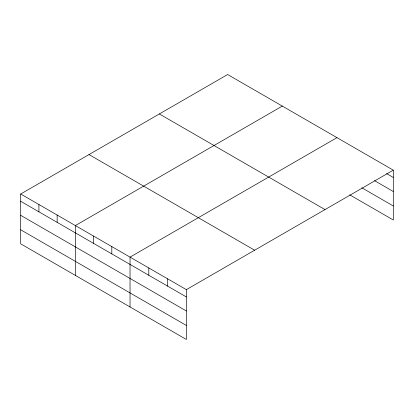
<?xml version="1.0" encoding="UTF-8"?>
<svg xmlns="http://www.w3.org/2000/svg" width="414" height="414" viewBox="0 0 414 414"><rect width="100%" height="100%" fill="white"/><g stroke="black" fill="none" stroke-linecap="round" stroke-linejoin="round"><path stroke-width="0.62" d="M393.3 170.164L227.648 74.525L20.7 194L20.7 243.836L186.352 339.475L186.352 289.64L393.3 170.164L393.3 220L349.68 194.813M282.312 106.082L75.364 225.563L75.364 275.398M336.98 137.645L130.032 257.125L130.032 306.96M386.676 173.637L393.3 177.461M374.525 180.659L393.3 191.501M361.826 187.79L393.3 205.96M159.354 113.953L325.006 209.593M88.994 154.577L254.646 250.211M20.7 194L186.352 289.64M20.7 201.302L186.352 296.941M20.7 215.337L186.352 310.976M20.7 229.801L186.352 325.44M167.577 278.803L167.577 286.105M148.807 267.961L148.807 275.263M111.811 246.604L111.811 253.906M93.59 236.083L93.59 243.385M57.142 215.042L57.142 222.344M38.921 204.521L38.921 211.823"/></g></svg>
